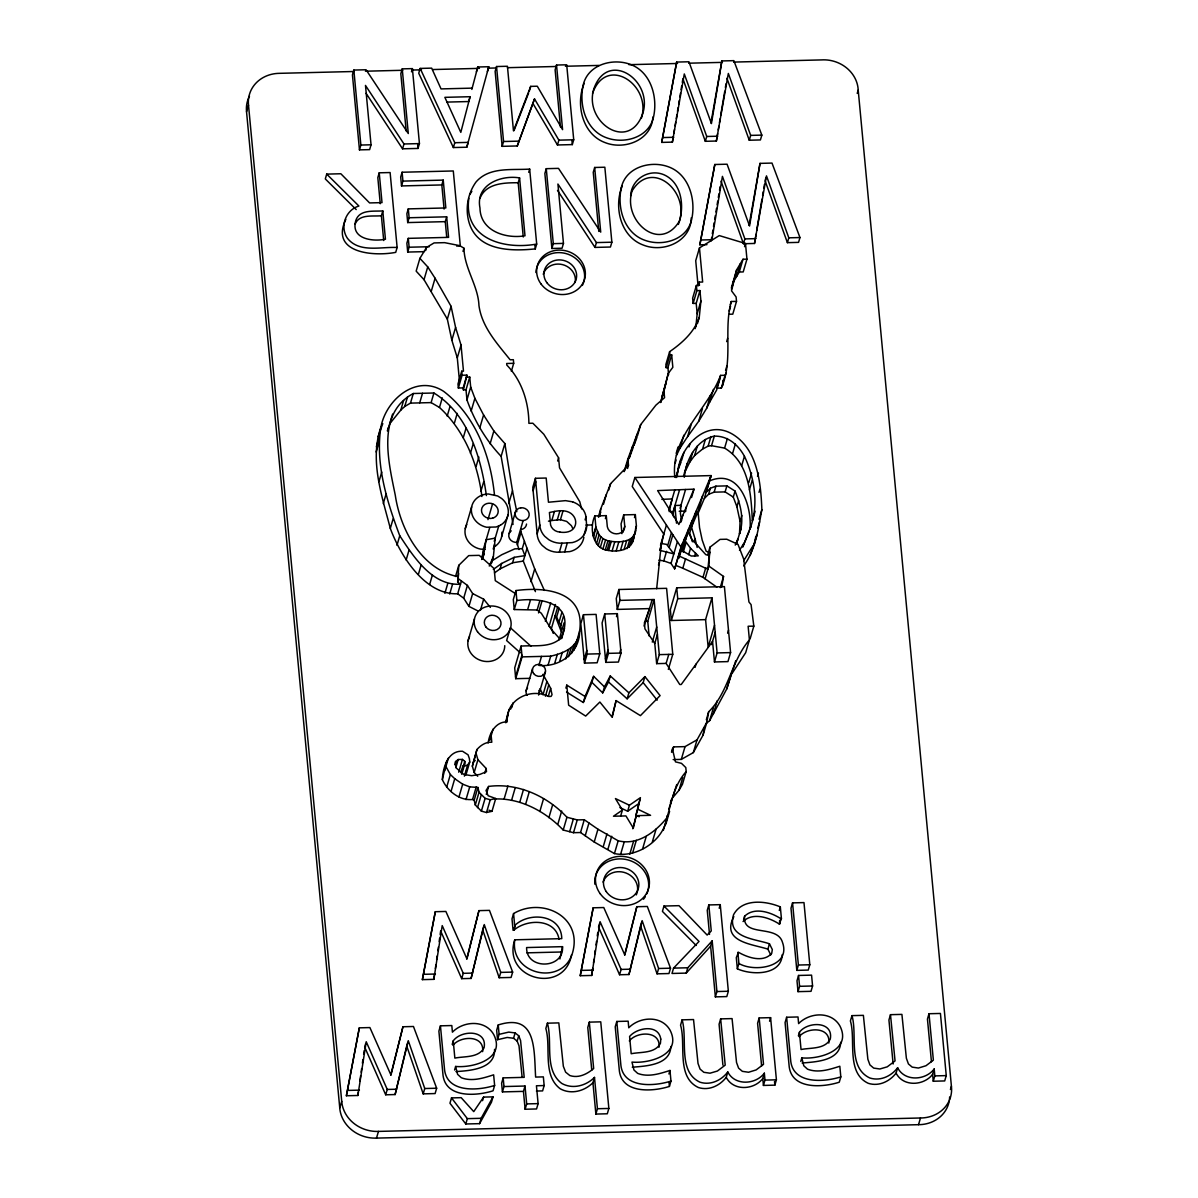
<?xml version="1.0" encoding="UTF-8"?>
<svg xmlns="http://www.w3.org/2000/svg" width="1198" height="1198" viewBox="0 0 1198 1198"><rect width="100%" height="100%" fill="white"/><g stroke="black" fill="none" stroke-linecap="round" stroke-linejoin="round"><path stroke-width="1.5" d="M494.46 494.924C490.551 455.899 475.711 415.886 443.679 391.372C416.5 373.596 385.951 399.638 380.889 427.177C375.169 463.911 386.969 501.633 399.758 535.746C413.43 556.576 432.164 586.002 460.496 584.205L457.681 582.123L458.684 573.408M457.681 582.123L458.804 565.306L468.703 555.617L479.23 555.348L494.145 568.631L495.283 580.671L515.979 593.968M782.279 954.551C781.351 975.591 751.805 975.382 737.354 968.823L736.306 957.636L738.462 952.29C747.896 957.651 763.156 962.967 771.707 953.413L772.321 949.55L769.46 943.799C754.755 938.693 726.542 937.989 733.58 914.673C742.416 898.186 765.657 900.761 780.332 906.901L781.425 918.656L779.254 924.002C769.101 917.503 752.853 911.992 743.059 921.547M468.837 198.299C463.222 239.286 504.747 249.903 536.689 244.063L529.666 169.083C511.621 170.326 489.323 166.597 476.04 181.976C467.579 193.702 464.974 209.276 469.242 223.113C478.017 251.161 511.426 251.325 535.281 248.899L536.689 244.063M726.392 372.818L725.06 375.274L720.597 375.393L716.868 388.167L721.331 388.062C733.49 360.912 723.382 329.839 731.259 301.507L736.515 301.372L736.096 296.954L731.529 290.815L736.62 269.894L743 259.247L746.953 259.157L745.485 243.494L719.264 235.587L699.467 247.911L695.724 260.685L698.075 285.843M494.549 1049.358C495.403 1069.02 470.065 1070.683 455.929 1071.581M670.85 1046.483C670.266 1065.187 645.992 1066.04 632.274 1067.223M840.697 1042.275C840.112 1060.979 815.823 1061.832 802.121 1063.015M478.361 611.175L468.912 606.368L463.686 598.191L457.696 593.789C424.736 594.987 400.372 555.572 390.308 528.408C381.952 496.002 369.418 460.332 380.889 427.177M486.388 495.583C481.072 457.741 468.403 414.134 433.916 393.004L413.295 393.513C376.037 413.535 388.616 462.114 395.31 495.388C400.342 529.516 421.501 569.454 457.756 576.597M741.847 515.454L740.079 521.459L739.495 533.859C744.512 519.752 740.499 504.433 735.048 491.06L726.872 485.879L715.91 486.163L710.354 488.275L706.086 492.423L711.148 475.591L634.88 477.493L632.245 486.508L663.797 534.098L660.008 550.391L673.83 553.865L666.627 544.386L661.371 543.533L660.008 550.391M541.526 656.399L538.89 665.414C559.616 667.541 579.832 652.805 579.637 630.942C585.373 591.198 545.449 586.616 515.949 590.554L513.313 599.584L514.241 609.542L537.123 610.007L541.331 613.286L551.35 629.384L559.915 638.968M709.635 552.233L707.868 569.245L678.847 555.902L681.258 550.182L691.261 556.022L698.284 555.857L690.542 548.31L685.196 540.852L692.13 520.666M705.068 578.829L708.812 566.055L709.95 547.187L720.058 539.385L726.737 539.22L737.998 544.386L743.673 559.032L748.93 601.965L751.071 604.616L753.841 626.12L750.098 638.893M674.788 477.148C670.506 436.192 707.344 410.405 720.597 375.393M722.664 385.591L723.098 380.215M482.629 1051.634C484.651 1035.102 460.856 1035.446 452.964 1045.27M658.975 1047.262C660.996 1030.729 637.201 1031.074 629.309 1040.912M828.821 1043.054C830.843 1026.521 807.033 1026.866 799.156 1036.704M491.39 563.419L493.396 556.546L495.193 538.112L486.193 539.759L482.914 558.493M656.669 588.697L660.952 547.201M695.888 326.455L697.176 313.786L700.92 301.012L699.946 290.56L696.877 290.65L693.133 303.423L696.203 303.349L699.946 290.56M697.386 323.685L699.258 317.29L700.92 301.012M677.319 476.699C677.409 449.535 704.828 417.099 733.101 434.545C757.825 449.924 760.82 483.468 761.868 509.674C758.229 528.962 755.713 549.642 743.644 565.875M599.943 516.128L600.737 508.865L610.606 483.648L628.486 465.288L627.887 458.864L640.735 424.556L655.89 405.164L664.576 397.661L663.977 391.237L668.259 373.432L672.842 367.307L671.674 354.848L669.922 354.893L666.178 367.681L667.93 367.636L671.674 354.848M632.065 191.051C622.466 220.372 659.559 253.362 679.251 221.375M641.319 118.422C652.176 85.268 606.473 54.015 592.531 93.444M679.446 220.851C689.149 191.53 651.937 158.585 632.274 190.617M482.045 558.762L483.378 549.343L489.757 527.539M633.293 539.085L636.408 525.967L635.344 514.601L623.694 514.885L624.757 526.251A8.85 7.937 16.3 0 1 620.819 532.796L618.857 533.559A8.85 7.937 16.3 0 1 607.311 526.686L606.278 515.634L594.852 515.919C589.131 527.899 592.636 549.223 608.629 550.481C619.576 552.577 634.775 548.954 633.772 534.982M781.425 918.656L780.826 918.671C770.658 912.157 754.411 906.661 744.632 916.215C742.086 937.749 776.963 923.987 782.444 942.227C791.354 966.846 754.89 972.776 738.911 963.491L737.863 952.305M753.841 626.12L748.136 626.255L749.409 639.912C731.094 661.086 728.848 692.189 708.677 711.762L706.805 722.349L697.056 739.81L685.046 746.624L673.635 746.893L672.452 748.99L675.462 761.853L681.482 763.351L685.795 767.544L686.184 771.557C674.474 784.54 671.569 801.387 667.061 817.635C655.411 831.996 637.785 845.743 618.183 840.786L597.952 829.226L584.265 819.731L577.256 819.911L566.939 817.261C547.411 796.266 517.746 782.549 488.634 786.427L486.029 790.485L488.14 795.742L495.717 798.542L491.989 811.316L486.508 812.529L481.371 811.121L475.306 804.996L474.168 800.234L472.566 799.485C459.658 800.893 447.393 791.009 442.347 779.628C442.901 767.813 447.752 750.442 462.518 751.251L468.059 754.815L469.421 758.708L469.736 762.003L465.992 774.777L465.693 771.482M442.347 779.628L446.869 760.505M407.754 1042.455L406.721 1046.019L423.194 1093.864L435.099 1093.564L436.656 1088.233L413.46 1026.491L402.947 1026.761L390.967 1075.085L369.897 1027.57L359.325 1027.839L346.387 1095.766L357.873 1095.481L358.367 1091.887M359.879 1081.135L360.628 1075.744M361.137 1072.165L361.646 1068.571M362.395 1063.195L362.904 1059.616M363.653 1054.225L364.162 1050.646M357.873 1095.481L366.229 1041.721L387.254 1089.446L385.696 1094.792L395.115 1094.553L408.278 1040.673L424.751 1088.518L423.194 1093.864M483.737 926.339L482.704 929.903L499.177 977.733L511.082 977.448L512.654 972.102L489.458 910.375L478.945 910.63L466.95 958.954L445.881 911.453L435.308 911.708L422.37 979.635L433.856 979.35L434.604 973.974M435.368 968.598L435.862 965.004M436.626 959.628L437.12 956.049M437.884 950.658L438.393 947.079M439.142 941.703L439.651 938.109M440.145 934.53L440.654 930.936L461.679 978.661L471.099 978.437L484.262 924.557L500.734 972.402L499.177 977.733M433.856 979.35L442.212 925.605L463.252 973.33L461.679 978.661M542.994 674.324L550.646 688.281L552.038 694.645L551.11 696.412L548.699 696.472C530.085 687.338 505.421 699.857 507.158 721.915C495.762 721.481 489.413 733.071 488.155 742.985M641.619 922.43L640.571 925.979L657.058 973.824L668.963 973.54L670.521 968.194L647.324 906.467L636.812 906.721L624.832 955.046L603.762 907.545L593.175 907.799L580.236 975.726L591.722 975.442L592.74 968.269M593.489 962.893L593.998 959.313M594.747 953.922L595.256 950.343M596.005 944.967L596.514 941.373M597.263 935.997L597.772 932.403M591.722 975.442L600.078 921.696L621.118 969.422L619.561 974.753L628.98 974.528L642.143 920.648L658.615 968.493L657.058 973.824M684.328 477.268C685.96 459.972 696.158 439.966 714.337 436.117C727.98 435.847 738.268 444.832 744.437 456.288C754.62 477.598 758.753 504.777 750.532 527.285M559.915 958.969L562.521 946.66L526.611 947.558C526.087 970.245 564.213 969.092 562.521 946.66M495.418 798.961C520.965 798.108 546.063 811.974 563.21 830.034L573.513 832.7L580.536 832.52L594.223 842.014L614.439 853.575C637.546 858.427 665.175 839.543 667.151 815.688M652.865 117.015C651.757 140.031 624.712 150.304 605.304 142.682C582.333 134.416 575.384 104.286 584.175 83.426M691.246 217.886C690.961 241.592 663.482 253.107 643.446 245.111C620.459 236.845 613.511 206.715 622.316 185.855M571.506 954.881C564.228 995.134 501.767 979.41 514.751 939.816L561.772 938.648C561.383 914.613 529.98 911.573 515.305 924.961L513.747 930.292C526.865 918.671 555.543 918.387 559.032 939.217M726.931 78.289L749.259 140.226L760.416 139.941L761.838 135.119L733.865 60.649L721.885 60.948L711.432 123.589L688.94 61.772L676.675 62.071L661.715 142.397L672.392 142.128L673.291 136.692M673.89 133.083L674.489 129.459M675.088 125.835L675.687 122.211M676.286 118.602L676.885 114.978M677.484 111.354L678.083 107.73M678.682 104.121L679.281 100.497M679.88 96.873L680.479 93.249M681.078 89.64L681.677 86.016M682.291 82.392L682.89 78.769L705.322 141.304L716.374 141.035L728.339 73.452L750.667 135.389L749.259 140.226M672.392 142.128L684.298 73.947L706.73 136.482L705.322 141.304M711.118 240.933L711.717 237.309M712.316 233.7L712.915 230.076M713.514 226.452L714.128 222.828M714.727 219.219L715.326 215.595M715.925 211.971L716.524 208.347M717.123 204.738L717.722 201.114M718.321 197.49L718.92 193.866M719.519 190.257L720.118 186.633M710.938 122.9L721.885 60.948M749.079 225.329L760.011 163.377L772.006 163.078L799.965 237.548L798.557 242.37L787.4 242.655L765.058 180.718L766.001 177.499M760.011 163.377L749.559 226.018L727.081 164.201L714.817 164.5L699.857 244.826L706.97 244.647M716.374 141.035L717.617 133.652M718.246 129.968L718.86 126.269M719.474 122.585L720.103 118.887M720.717 115.203L724.76 91.213M725.374 87.514L726.003 83.83M721.016 181.198L743.464 243.733L754.515 243.464L756.058 234.239M756.687 230.54L761.958 199.168M762.587 195.484L763.201 191.785M763.83 188.101L764.444 184.402M754.515 243.464L766.48 175.881L788.808 237.818L787.4 242.655M721.735 586.93L723.532 576.433L708.812 566.055M673.156 759.607L681.303 759.397L693.313 752.599L703.061 735.138L704.304 728.07M661.715 142.397L676.675 62.071M699.857 244.826L714.817 164.5M346.387 1095.766L359.325 1027.839M422.37 979.635L435.308 911.708M580.236 975.726L593.175 907.799M575.834 646.141L576.508 642.592M577.002 639.972L576.837 640.81L579.637 630.942M754.321 544.296L755.848 536.225M477.717 776.244L474.183 772.485L472.341 766.196L476.954 749.529C480.623 745.291 485.969 741.742 491.794 742.236L490.955 733.401M472.341 766.196L476.954 749.529M612.028 716.629L616.101 700.605L640.421 715.64L660.098 695.604L644.928 676.615L628.89 692.818L627.138 698.823L608.494 681.932L610.261 675.927L628.89 692.818M616.101 700.605L612.238 717.288L599.869 702.028L585.672 716.075L568.646 705.188L566.774 685.106L585.058 696.487L583.306 702.507L566.534 692.07M632.799 828.776L636.213 815.658L650.574 815.314L637.725 809.189L640.421 797.643L629.414 805.236L627.662 811.241L619.89 807.542M639.178 816.736L635.973 815.209L639.987 799.141M636.213 815.658L633.308 828.103L625.94 815.913L613.481 816.227L622.406 810.073L615.443 798.572L629.414 805.236M395.115 1094.553L406.721 1046.019M471.099 978.437L482.704 929.903M669.158 511.561L672.168 498.937L661.85 499.356M628.98 974.528L640.571 925.979M660.607 402.468L668.259 373.432M390.743 1075.04L402.947 1026.761M466.726 958.924L478.945 910.63M624.607 955.016L636.812 906.721M514.241 609.542L516.877 600.527C542.949 596.829 576.388 604.226 561.053 637.935C550.496 648.193 534.473 645.033 521.07 646.111L514.706 667.915L515.709 678.682L529.845 678.338M471.832 89.431L477.792 66.998L488.784 66.729L466.786 147.219L453.368 147.549L418.746 73.243L420.169 68.421L431.654 68.136L441.044 88.907L472.326 88.128M676.031 477.208L680.689 460.421M470.095 96.709L460.811 132.379L444.862 97.338L470.095 96.709L468.688 101.545L447.049 102.085M949.235 1100.977A33.409 29.965 16.3 0 1 918.522 1124.682L376.501 1138.1A33.619 30.16 16.3 0 1 339.753 1107.955L246.548 111.848L248.51 105.154A33.724 30.264 16.3 0 1 279.433 73.333L354.204 71.491M402.243 68.87L408.293 133.532L366.064 69.754L353.844 70.068L352.437 74.89L359.46 149.87L369.628 149.63L371.036 144.793L365.48 85.417L403.981 143.985L402.558 148.807L418.012 148.432L419.435 143.595L412.411 68.615L402.243 68.87L400.821 73.692L406.182 130.971M345.833 219.369C329.6 253.272 373.866 256.597 395.714 252.359L397.137 247.522L390.114 172.542L379.227 172.812L382.012 202.627L369.583 202.926L340.846 173.755L326.71 174.114L325.302 178.936L356.21 209.575M359.46 149.87L360.868 145.048L353.844 70.068M379.227 172.812L377.819 177.633L380.26 203.72M411.468 71.835L412.411 68.615M383.704 240.528L381.383 215.76L382.791 210.923C373.462 211.567 359.595 209.186 355.776 220.537C350.43 239.076 372.608 241.831 385.442 239.226L382.791 210.923M456.648 246.054L460.317 245.964L453.293 170.97L402.109 172.242L400.686 177.064L401.525 185.93L441.822 184.941L443.23 180.104L402.932 181.108L401.525 185.93M443.23 180.104L445.836 207.958L408.293 208.886L406.871 213.708L407.709 222.573L445.267 221.645L446.674 216.823L409.117 217.751L407.709 222.573M446.674 216.823L448.591 237.369L408.293 238.357L406.871 243.194L407.709 252.059L424.167 251.655M407.709 252.059L409.117 247.222L408.293 238.357M511.366 371.305L513.702 363.308L513.358 359.7L510.123 359.774C497.125 343.541 481.881 327.009 478.96 305.58C478.167 285.603 464.315 268.397 463.94 248.196L459.822 245.665L444.608 242.655L434.08 242.924L426.548 247.402L419.899 258.364L416.155 271.137L424.017 279.688L447.333 319.117L451.841 340.217L457.292 357.858L459.418 380.47M453.368 147.549L454.791 142.727L420.169 68.421M476.385 71.82L477.792 66.998M425.619 250.592L426.548 247.402M424.017 279.688L427.746 266.899L419.899 258.364M376.337 446.764L379.137 437.18M376.157 451.975L378.972 442.391M487.376 71.551L488.784 66.729M466.786 147.219L468.208 142.382L454.791 142.727M387.358 430.921L388.287 427.731M387.643 430.486L392.615 414.074M556.531 65.036L562.581 129.654L537.288 86.211L530.699 86.376L513.478 130.867L507.428 66.264L496.541 66.534L495.133 71.356L502.142 146.336L517.266 145.961L534.518 98.91L558.882 140.151L557.459 144.973L572.315 144.599L573.722 139.777L566.699 64.797L556.531 65.036L555.123 69.873L560.469 127.093M431.355 291.024L435.084 278.25L427.746 266.899M378.942 481.656L381.743 472.057M389.814 423.658L400.776 410.12L403.576 400.536M400.776 410.12L404.729 406.481L407.53 396.897M404.729 406.481L410.495 403.112L413.295 393.513M383.285 503.579L386.085 493.995M463.012 251.385L463.94 248.196M419.704 402.872L422.505 393.288M447.333 319.117L451.077 306.329L435.084 278.25M390.308 528.408L393.109 518.824M502.142 146.336L503.564 141.514L496.541 66.534M410.495 403.112L431.115 402.603L433.916 393.004M451.841 340.217L455.584 327.428L451.077 306.329M529.291 91.213L530.699 86.376M396.957 545.33L399.758 535.746M481.91 496.526C477.762 463.386 464.33 430.352 439.486 407.47L442.287 397.886M517.266 145.961L534.518 98.91M457.292 357.858L461.035 345.069L455.584 327.428M447.183 416.125L449.984 406.541M406.137 559.975L408.952 550.391M461.035 345.069L463.476 371.17L461.724 371.215L457.98 384.004L458.355 388.017L463.192 387.897L466.921 375.124L462.099 375.229L458.355 388.017M523.256 236.994L518.18 182.74L519.588 177.918C500.689 174.683 475.321 184.956 479.964 207.973C480.308 231.034 505.691 239.076 524.994 235.781L519.588 177.918M467.115 377.13L469.736 377.056L466.007 389.844L463.371 389.904L466.921 375.124M454.431 422.969L457.232 413.37M528.737 172.302L529.666 169.083M513.058 524.454L501.123 456.333C485.879 440.28 474.363 420.708 466.95 399.877L470.679 387.104L469.736 377.056M418.416 574.291L421.217 564.707M463.252 437.779L466.052 428.195M471.143 411.094L474.887 398.305L470.679 387.104M594.672 167.48L600.722 232.127L558.493 168.364L546.273 168.678L544.865 173.5L551.889 248.48L562.057 248.226L563.464 243.404L557.909 184.028L596.409 242.595L594.987 247.417L610.441 247.028L611.864 242.206L604.84 167.226L594.672 167.48L593.25 172.302L598.79 231.424M429.633 584.504L432.433 574.92M470.44 453.233L473.255 443.649M479.844 427.761L483.588 414.987L474.887 398.305M476.07 466.606L478.871 457.022M444.877 593.324L447.693 583.74M465.258 528.707L471.638 506.904M490.117 443.739L493.861 430.966L483.588 414.987M449.699 593.983L452.515 584.399M455.525 576.493L458.804 565.306M480.892 491.345L483.692 481.761M551.889 248.48L553.296 243.658L546.273 168.678M457.696 593.789L461.425 581M501.123 456.333L504.867 443.56L493.861 430.966M463.686 598.191L467.415 585.403L458.609 578.934M487.96 519.633L492.573 503.849M482.405 555.752L485.205 546.168M468.912 606.368L472.656 593.579L467.415 585.403M494.265 541.316L498.772 525.907M493.202 549.028L494.594 544.236M468.074 640.75L474.453 618.947M508.746 503.549L512.489 490.776L504.867 443.56M501.663 536.554L508.042 514.751M480.398 610.381L483.678 599.21L472.656 593.579M339.753 1107.955L341.715 1101.262L248.51 105.154M509.135 533.484L515.514 511.681M494.519 572.884L500.075 568.885L501.677 563.434L514.167 557.34L524.889 555.632L522.283 548.669L524.439 541.331M444.623 770.913L448.351 758.124M365.704 1043.503L364.671 1047.052L385.696 1094.792M519.004 549.553L516.757 542.335L523.137 520.531M572.719 501.857L565.501 500.644L548.459 502.232L546.183 478.032L535.431 478.287L532.796 487.316L537.153 533.904A19.527 17.521 16.3 0 0 542.11 545.345L546.243 548.759A20.426 18.329 16.3 0 0 559.331 552.218L569.694 551.619A20.785 18.659 16.3 0 0 578.394 547.201L580.057 545.509A20.052 18 16.3 0 0 583.86 537.198M517.296 544.985L521.04 532.212L520.801 529.561A7.098 6.364 16.3 0 0 526.536 524.05M533.125 490.701L535.761 481.686M446.629 787.311L450.373 774.537L446.075 766.84M500.075 568.885L512.579 562.79L514.167 557.34M454.656 764.728L455.584 761.539L458.19 759.517L462.443 759.412L464.779 761.374L465.034 764.01L462.757 766.346L460.901 772.74M455.854 767.514L458.19 759.517M451.017 791.504L454.746 778.715L450.373 774.537M458.714 772.201L462.443 759.412M535.431 591.632L523.286 561.083L527.03 548.31M461.515 772.56L464.779 761.374M461.739 774.312L464.075 766.316L467.654 764.968L469.736 762.003M464.39 776.154L467.654 764.968M458.954 796.984L462.683 784.196L454.746 778.715M557.654 461.005L558.582 457.801L543.802 434.23L532.84 423.223L528.887 423.328C528.752 402.243 521.774 380.44 506.829 365.091L506.679 363.488L513.702 363.308M537.153 533.904L539.804 524.889L535.431 478.287M465.992 799.65L469.736 786.861L477.912 787.46L479.05 792.222L485.115 798.332L490.252 799.755L495.717 798.542M474.183 772.485L477.927 759.697L476.07 753.407M530.969 581.734L534.697 568.945L521.04 532.212M548.459 521.175L551.814 520.486L554.449 511.456C561.203 510.078 569.709 510.063 573.902 516.533A11.995 10.767 16.3 0 1 575.369 524.964C573.572 531.807 565.92 533.08 559.885 532.107M527.779 609.213L530.414 600.183M472.566 799.485L476.31 786.712M489.817 740.289L493.082 729.103M474.168 800.234L477.912 787.46M376.501 1138.1L378.448 1131.406A33.619 30.16 16.3 0 1 341.715 1101.262M557.25 519.992L559.885 510.977M475.306 804.996L479.05 792.222M484.771 773.279L486.178 768.487L477.927 759.697M551.814 520.486L560.424 519.722L563.075 510.692M515.544 676.975L521.924 655.171M477.523 807.617L481.267 794.828M515.709 678.682L522.088 656.878L521.07 646.111M537.123 610.007L539.759 600.977M509.3 709.351L505.556 722.124L507.054 719.908M505.826 722.798L508.162 714.802M538.531 612.912L541.96 601.171M510.603 709.201L511.531 706.011M481.371 811.121L485.115 798.332M486.298 794.424L488.634 786.427M511.741 707.599L513.148 702.807M559.331 552.218L561.967 543.203L572.33 542.589A20.725 18.599 16.3 0 0 582.692 536.494A20.052 18 16.3 0 0 586.676 525.877L585.972 516.862L585.088 519.872M486.508 812.529L490.252 799.755M564.617 552.188L567.253 543.158M545.36 621.298L550.766 602.849M526.102 690.782L532.481 668.978M555.453 604.496L549.073 626.299L551.394 628.531L553.266 633.383M551.394 628.531L557.774 606.727M556.591 617.165L555.123 615.742L561.398 631.915L560.784 625.401L556.591 617.165L559.241 608.135M504.193 798.737L507.922 785.963M440.445 1025.832L438.887 1031.164L442.871 1073.678C444.503 1098.326 475.98 1096.26 493.067 1090.794L494.624 1085.448L493.636 1074.831C483.393 1078.095 471.937 1081.854 461.32 1077.736L457.591 1074.351L455.629 1066.445C473.51 1068.152 505.915 1058.733 493.771 1034.623C485.325 1019.558 463.491 1020.786 452.425 1032.167L451.811 1025.548L440.445 1025.832L444.428 1068.346C446.06 1092.995 477.538 1090.929 494.624 1085.448M584.025 534.907L586.661 525.877M559.286 621.268L561.922 612.253M539.1 693.582L545.479 671.779M548.055 665.189L550.706 656.175C561.967 653.584 574.366 649.031 578.484 637.126M560.784 625.401L563.434 616.371M511.546 800.399L515.275 787.61M546.722 682.006L542.994 694.78L540.013 688.64M559.062 639.897L564.033 622.885M561.278 638.489L562.161 635.479M561.712 638.534L564.543 628.276M554.719 663.273L557.37 654.258M545.449 696.218L548.714 685.031M598.401 516.862L600.737 508.865M593.25 535.985L595.885 526.97L594.852 515.919M593.594 537.303L595.885 526.97M603.448 504.358L606.248 494.774M548.31 696.278L550.646 688.281M608.734 490.042L610.606 483.648M559.676 661.326L562.311 652.311M594.942 540.313L597.577 531.283M519.752 802.256L523.496 789.467M596.484 543.727L599.12 534.712L596.23 528.273M605.394 518.644L606.278 515.634M452.2 1044.401L453.233 1040.852C461.35 1029.771 487.601 1029.531 484.082 1047.711C478.676 1058.044 464.584 1056.112 454.851 1058.104L453.233 1040.852M598.206 545.719L600.842 536.704L599.12 534.712M565.785 658.93L568.421 649.9M600.288 547.621L602.923 538.591L600.842 536.704M568.511 656.714L571.146 647.699M525.593 804.382L529.321 791.593M627.887 458.864L624.143 471.638L628.426 460.227M571.461 653.449L574.097 644.419M583.456 614.709L580.805 623.724L584.489 663.093L597.143 662.779L599.779 653.764L596.095 614.394L583.456 614.709L587.14 654.078L584.489 663.093M632.769 445.806L629.04 458.594L633.368 447.034M602.923 548.924L605.559 539.894L602.923 538.591M573.947 650.08L576.582 641.065M633.832 445.431L637.111 434.245M627.557 468.478L628.486 465.288M637.471 435.743L640.735 424.556M605.289 549.882L607.925 540.852C617.958 542.724 633.832 543.128 635.928 530.055M565.89 688.116L566.774 685.106M454.596 1070.009L455.629 1066.445M607.101 550.211L609.737 541.182M608.629 550.481L611.265 541.466M451.511 1097.907L449.954 1103.238L465.782 1123.979L479.574 1123.649L491.465 1102.205L493.022 1096.874L483.603 1097.098L473.749 1111.624L461.17 1097.668L451.511 1097.907L467.34 1118.647L465.782 1123.979M699.258 317.29C694.436 332.041 682.051 343.092 669.622 351.688L665.878 364.462L666.178 367.681M612.133 550.855L614.769 541.84M623.694 514.885L621.058 523.9L621.972 533.649M584.175 659.604L586.795 650.394M539.819 811.495L543.548 798.722M616.221 550.766L618.857 541.736M662.105 396.283L665.833 383.495M660.712 402.423L663.977 391.237M623.005 532.271L624.757 526.251M699.467 247.911L702.657 282.039L699.153 282.129L699.452 285.349L696.382 285.423L692.639 298.197L693.133 303.423M514.751 939.816C509.554 975.232 563.045 986.463 572.554 952.784C582.887 916.65 542.08 896.673 513.568 913.565L512.01 918.911L513.073 930.322M620.534 550.211L623.17 541.182M698.209 285.334L699.153 282.129M604.72 613.975L602.085 623.005L605.769 662.374L618.408 662.06L621.043 653.045L617.359 613.661L604.72 613.975L608.404 653.359L605.769 662.374M624.083 549.538L626.719 540.508M513.747 930.292L515.305 924.961M634.476 517.611L635.344 514.601M627.123 548.594L629.759 539.579M548.879 817.665L552.622 804.876M629.145 547.261L631.795 538.231M630.418 545.3L633.053 536.285M635.539 528.977L636.408 525.967M632.289 542.409L634.925 533.38M591.872 682.336L593.639 676.316L604.466 686.873L602.714 692.893L591.872 682.336L583.306 702.507M668.349 669.397L672.767 654.303L666.597 588.323L618.902 589.491L616.266 598.521L617.284 609.408L649.571 608.599L644.389 622.825L644.958 628.845L654.767 643.476L656.654 663.647L666.133 663.422L679.79 684.537L681.228 684.507L712.555 641.409L714.472 661.955L727.95 661.61L730.585 652.596L724.416 586.616L676.72 587.799L670.341 609.602L671.359 620.489L705.577 619.636L711.956 597.832L677.739 598.686L671.359 620.489M695.139 328.656L696.068 325.467M617.284 609.408L619.92 600.378L618.902 589.491M616.491 616.671L617.359 613.661M536.419 1091.049L542.604 1090.899L544.162 1085.568L543.353 1076.882L535.626 1077.077C533.934 1049.673 536.779 1012.699 498.233 1024.949L496.661 1030.295L497.544 1039.699L507.203 1037.453L513.553 1038.262L517.162 1041.107L519.019 1045.854L522.118 1077.152M605.439 658.885L608.09 649.855M557.954 823.82L561.682 811.046M497.544 1039.699L499.102 1034.353L498.233 1024.949M482.554 1100.663L483.603 1097.098M563.21 830.034L566.939 817.261M479.574 1123.649L481.132 1118.303L493.022 1096.874M676.181 453.398L678.053 447.004M675.163 463.207L676.106 460.017M619.845 652.551L620.729 649.541M676.481 455.345L680.105 447.947L683.833 435.174M569.649 831.697L573.378 818.908M743.464 243.733L744.871 238.911L722.424 176.376L711.941 239.72L701.264 239.989M680.105 447.947L687.622 436.566L691.351 423.778M732.727 283.087L736.62 269.894M676.031 477.613L677.903 471.218M731.439 289.182L734.254 279.598M681.632 460.287L683.968 452.29M744.557 246.683L745.485 243.494M573.513 832.7L577.256 819.911M513.553 1038.262L515.11 1032.931L508.761 1032.107L499.102 1034.353M736.59 276.498L740.334 263.71M668.888 510.123L674.803 489.922M515.11 1032.931L518.734 1035.776L520.576 1040.523L524.2 1077.361L503.175 1077.871L501.618 1083.217L502.426 1091.902L523.451 1091.378L525.024 1086.032L503.984 1086.556L502.426 1091.902M731.394 287.715L732.891 282.683L739.271 272.036L743 259.247M730.316 304.696L731.259 301.507M689.03 446.929L689.973 443.739M660.517 545.285L666.432 525.083M729.178 311.031L730.57 306.239M661.371 543.533L662.314 540.328M517.162 1041.107L518.734 1035.776M687.622 436.566L698.719 421.247L702.447 408.458M673.561 516.682L673.216 511.531L679.595 489.727M683.459 476.46L687.323 463.192M746.953 259.157L743.209 271.931L739.271 272.036M673.231 513.103L674.983 505.511L680.958 505.286L680.389 513.358L681.587 520.651M658.496 565.082L659.439 561.892M580.536 832.52L584.265 819.731M736.515 301.372L732.772 314.161L729.268 314.25M684.522 472.776L689.823 462.039L692.624 452.455M698.719 421.247L706.67 408.263L710.414 395.475M726.662 341.61L727.605 338.42M667.885 544.88L671.464 532.661M706.67 408.263L709.635 402.169L713.379 389.38M644.105 626.12L652.206 599.584M658.855 560.2L663.782 560.889L666.582 551.305M689.823 462.039L694.585 455.539L697.386 445.956M680.075 508.281L685.57 489.488M669.308 547.022L672.872 534.802M585.208 835.77L588.952 822.981M649.136 635.988L647.759 621.343L654.138 599.539L619.92 600.378M720.387 377.25L716.644 390.039L709.635 402.169M680.734 522.373L682.785 515.35M694.585 455.539L702.567 449.07L705.367 439.471M725.569 370.437L726.976 365.645M684.971 511.935L686.499 506.679M721.331 388.062L725.06 375.274M682.411 543.682L674.624 568.855L671.03 563.449L677.409 541.646M691.546 497.544L694.001 489.158L657.612 490.596L678.877 524.484L694.001 489.158M702.567 449.07L708.138 446.135L710.938 436.551M652.296 642.098L656.699 627.003M594.223 842.014L597.952 829.226M674.624 568.855L680.988 547.052L711.148 475.591M708.138 446.135L711.537 445.701L714.337 436.117M678.922 558.163L684.837 537.962M627.138 698.823L643.176 682.635L644.928 676.615M654.767 643.476L657.403 634.446M682.396 550.436L688.76 528.632M683.264 552.203L686.065 542.604M696.113 511.232L689.734 533.035L692.384 541.766M547.396 1023.182L545.839 1028.513C551.275 1047.351 542.155 1075.22 560.245 1088.787C571.087 1094.837 584.459 1091.183 592.935 1082.737L594.493 1077.406C586.017 1085.852 572.644 1089.491 561.802 1083.456C543.712 1069.889 552.832 1042.02 547.396 1023.182L558.822 1022.897L563.33 1066.265L565.621 1072.15L569.829 1075.534C578.589 1078.47 587.08 1074.097 593.669 1068.556L589.326 1022.134L600.752 1021.849L608.854 1108.45L607.296 1113.781L595.87 1114.065L592.935 1082.737M697.161 514.511L702.657 495.717M716.853 587.14L702.971 577.346L682.8 568.256L685.6 558.672M544.162 1085.568L536.434 1085.762L538.112 1103.628L536.554 1108.959L525.128 1109.243L526.686 1103.897L525.024 1086.032M697.625 514.331L704.334 498.443L710.714 476.639M603.253 846.642L606.997 833.868M656.654 663.647L659.289 654.632L654.138 599.539M688.67 554.704L690.542 548.31M694.316 542.245L695.199 539.235L691.501 527.015L698.045 511.501L699.557 527.719L702.193 540.058L706.191 551.32L710.055 552.338L707.973 553.94L709.95 547.187M704.334 498.443L708.587 494.28L710.354 488.275M755.129 511.232L752.329 520.816C751.161 495.148 749.499 462.742 724.595 448.112L727.411 438.528M607.97 849.068L611.714 836.279M694.555 556.336L695.499 553.147M708.587 494.28L714.158 492.168L715.91 486.163M620.639 816.093L622.406 810.073M666.133 663.422L668.784 654.393M614.439 853.575L618.183 840.786M732.577 453.548L735.377 443.949M714.158 492.168L725.119 491.899L726.872 485.879M599.569 923.463L598.521 927.027L619.561 974.753M620.579 854.429L624.308 841.655M702.971 577.346L705.772 567.762M635.973 815.209L637.725 809.189M741.637 465.872L744.437 456.288M740.079 521.459L736.905 506.739L733.281 497.08L735.048 491.06M629.789 854.204L633.517 841.415M632.559 853.141L636.303 840.352M857.214 93.399L858.202 90.06A32.765 29.411 16.3 0 0 821.469 59.915L733.625 62.086M736.905 506.739L738.672 500.719M589.326 1022.134L587.769 1027.48L591.752 1070.173M748.765 482.659L751.565 473.075M695.065 667.376L695.993 664.171M642.472 849.322L646.216 836.533M671.509 752.179L672.452 748.99M672.243 751.7L673.635 746.893M720.253 587.619L723.532 576.433M749.439 489.892L752.239 480.308M736.5 543.787L737.818 539.28L735.228 545.105M757.51 476.31L758.439 473.12M714.517 625.296L708.153 647.1L705.577 619.636M652.356 841.865L656.1 829.076M711.612 644.599L715.191 632.379M709.965 480.712C739.975 468.388 752.044 506.724 750.023 529.366L751.071 525.802L742.715 547.037L749.364 530.969M759.008 492.378L759.951 489.188M681.303 759.397L685.046 746.624M670.461 802.72L671.389 799.53M663.318 830.409L667.061 817.635M668.843 808.979L676.735 784.525M665.878 824.134L669.607 811.36M714.472 661.955L717.108 652.925L711.956 597.832M672.991 797.314L679.041 790.231L682.77 777.442M759.068 519.258L761.868 509.674M686.184 771.557L682.441 784.331L679.041 790.231M757.69 528.198L759.562 521.804M750.143 555.498L757.121 534.712M727.605 633.218L728.489 630.208M693.313 752.599L697.056 739.81M616.79 1021.46L615.233 1026.791L619.216 1069.32C620.849 1093.954 652.326 1091.902 669.412 1086.421L670.97 1081.09L669.981 1070.458C659.739 1073.722 648.283 1077.496 637.665 1073.378L633.937 1069.979L631.975 1062.087C649.855 1063.779 682.261 1054.36 670.116 1030.265C661.67 1015.185 639.837 1016.428 628.77 1027.794L628.156 1021.175L616.79 1021.46L620.774 1063.974C622.406 1088.623 653.883 1086.556 670.97 1081.09M706.341 719.743L708.677 711.762M703.061 735.138L706.805 722.349M706.116 723.547L709.665 720.597L713.394 707.808M595.87 1114.065L597.428 1108.734L594.493 1077.406M713.454 713.559L717.198 700.785M709.665 720.597L726.752 688.94L731.529 673.141M663.977 906.047L699.018 941.448L673.561 968.119L672.003 973.465L686.214 973.105L687.787 967.774L712.181 940.834L710.624 946.18L715.371 996.871L726.782 996.586L728.354 991.255L720.253 904.655L708.827 904.939L711.253 930.936L707.134 935.054L678.981 905.673L663.977 906.047L662.419 911.393L696.158 945.462M726.752 688.94L735.767 660.712M749.409 639.912L745.68 652.685L732.038 673.501M708.827 904.939L707.254 910.285L709.516 934.41M759.173 1017.926L763.515 1064.348L756.118 1069.934L748.54 1072.255L742.356 1071.341L738.597 1068.137L736.53 1062.476L732.068 1018.6L720.642 1018.884L725.209 1065.127L717.392 1071.042L710.01 1073.198L703.84 1072.3L700.066 1069.095L698.015 1063.435L693.537 1019.558L682.111 1019.842L680.554 1025.174C686.229 1044.282 675.927 1076.882 698.389 1087.514C708.961 1090.929 719.758 1085.732 726.243 1077.316L727.8 1071.985C734.838 1085.897 755.504 1084.804 764.339 1073.198L764.983 1080.102L763.426 1085.433L774.851 1085.148L776.409 1079.817L770.599 1017.656L759.173 1017.926L757.6 1023.272L761.599 1065.965M668.933 1074.007L669.981 1070.458M719.204 908.219L720.253 904.655M715.371 996.871L716.928 991.54L712.181 940.834M743.584 919.779L744.632 916.215M720.642 1018.884L719.085 1024.23L722.903 1065.127M737.354 968.823L738.911 963.491M770.763 954.896L767.903 949.13L769.46 943.799M779.284 910.465L780.332 906.901M779.254 924.002L780.826 918.671M792.552 902.873L790.994 908.204L796.82 970.365L808.246 970.08L809.803 964.749L803.978 902.588L792.552 902.873L798.377 965.034L796.82 970.365M769.55 1021.205L770.599 1017.656M763.426 1085.433L762.782 1078.529L764.339 1073.198M798.557 975.457L796.999 980.788L798.018 991.645L811.016 991.33L812.573 985.984L811.57 975.142L798.557 975.457L799.575 986.313L798.018 991.645M786.637 1017.252L785.079 1022.583L789.048 1065.112C790.695 1089.746 822.157 1087.694 839.259 1082.213L840.816 1076.882L839.828 1066.25C829.585 1069.514 818.129 1073.288 807.512 1069.17L803.783 1065.771L801.821 1057.879C819.702 1059.571 852.107 1050.152 839.963 1026.057C831.517 1010.992 809.683 1012.22 798.617 1023.601L798.003 1016.967L786.637 1017.252L790.62 1059.766C792.252 1084.415 823.73 1082.348 840.816 1076.882M798.392 1035.836L799.425 1032.272C807.542 1021.19 833.793 1020.951 830.274 1039.13C824.868 1049.478 810.776 1047.531 801.043 1049.523L799.425 1032.272M800.788 1061.428L801.821 1057.879M929.004 1013.733L933.362 1060.14L925.964 1065.741L918.387 1068.047L912.202 1067.133L908.428 1063.944L906.377 1058.268L901.914 1014.392L890.488 1014.676L895.056 1060.919L887.239 1066.834L879.856 1068.99L873.671 1068.092L869.913 1064.887L867.861 1059.227L863.384 1015.35L851.958 1015.634L850.4 1020.966C856.076 1040.074 845.773 1072.674 868.236 1083.306C878.808 1086.721 889.605 1081.524 896.089 1073.109L897.646 1067.777C904.685 1081.689 925.35 1080.596 934.185 1068.99L934.829 1075.894L933.272 1081.225L944.698 1080.94L946.255 1075.609L940.43 1013.448L929.004 1013.733L927.447 1019.064L931.445 1061.757M890.488 1014.676L888.931 1020.022L893.139 1064.004M933.272 1081.225L932.628 1074.321L934.185 1068.99M918.522 1124.682L920.483 1117.989A33.409 29.965 16.3 0 0 951.407 1086.167L858.202 90.06M950.433 1089.506L951.407 1086.167M678.368 224.415C684.792 207.658 682.291 182.905 664.021 174.788C648.927 168.304 631.286 179.221 630.657 195.873M736.545 543.652L741.248 527.839M378.089 436.761L382.776 423.613M633.967 445.416L637.007 437.33M514.047 130.567L528.618 92.92M598.835 516.952L600.677 512.25M677.888 470.005L681.153 461.889M585.058 696.487L593.639 676.316M489.248 566.04L493.396 556.546M490.117 565.441L492.198 560.694L501.737 554.734L514.841 548.849L522.283 548.669M481.656 559.496L484.321 553.701M604.466 686.873L610.261 675.927M602.714 692.893L608.494 681.932M733.835 916.62C720.687 941.898 752.119 944.024 767.903 949.13M480.039 198.104C486.163 183.069 504.403 182.725 518.18 182.74M355.117 224.086C359.31 213.813 372.608 216.613 381.383 215.76M470.005 194.286L471.862 191.291M739.495 550.316L743.763 543.473M743.673 560.739L752.943 545.914M686.214 973.105L710.624 946.18M727.8 1071.985C721.316 1080.401 710.519 1085.583 699.946 1082.183C677.499 1071.551 687.802 1038.936 682.111 1019.842M897.646 1067.777C891.162 1076.193 880.365 1081.375 869.793 1077.975C847.33 1067.343 857.633 1034.728 851.958 1015.634M473.225 762.302L475.262 760.326M762.782 1078.529C753.946 1090.135 733.281 1091.228 726.243 1077.316M932.628 1074.321C923.793 1085.927 903.127 1087.02 896.089 1073.109M493.321 569.424L501.677 563.434M627.662 811.241L638.669 803.663M554.449 511.456L549.418 512.504L550.586 524.994A9.659 8.671 16.3 0 0 559.885 532.077M512.579 562.79L523.286 561.083M670.026 511.666L673.216 511.531M679.191 511.291L685.945 511.022M365.42 71.206L402.798 70.278M412.142 70.053L421.486 69.813M432.703 69.544L479.425 68.376M488.769 68.151L496.257 67.972M507.458 67.687L556.052 66.489M565.411 66.249L599.045 65.426M628.95 64.677L677.544 63.479M688.76 63.195L722.409 62.371M360.868 145.048L371.036 144.793M403.981 143.985L419.435 143.595M503.564 141.514L518.674 141.139M558.882 140.151L573.722 139.777M663.138 137.56L673.8 137.291M706.73 136.482L717.797 136.213M750.667 135.389L761.838 135.119M397.137 247.522C380.934 246.548 359.265 253.227 347.405 238.252C339.618 226.856 345.563 209.935 358.906 206.026L326.71 174.114M409.117 247.222L429.228 246.728M553.296 243.658L563.464 243.404M596.409 242.595L611.864 242.206M744.871 238.911L755.923 238.642M788.808 237.818L799.965 237.548M585.837 525.098L592.216 524.949M645.842 621.388L647.759 621.343M608.404 653.359L621.043 653.045M587.14 654.078L599.779 653.764M522.088 656.878L550.706 656.175M717.108 652.925L730.585 652.596M659.289 654.632L672.767 654.303M462.757 766.346L464.075 766.316M526.85 952.844L560.964 952.006M423.927 974.303L435.413 974.019M463.252 973.33L472.671 973.09M500.734 972.402L512.654 972.102M581.809 970.395L593.295 970.11M621.118 969.422L630.537 969.182M658.615 968.493L670.521 968.194M673.561 968.119L687.787 967.774M798.377 965.034L809.803 964.749M799.575 986.313L812.573 985.984M716.928 991.54L728.354 991.255M347.944 1090.42L359.43 1090.135M387.254 1089.446L396.673 1089.222M424.751 1088.518L436.656 1088.233M764.983 1080.102L776.409 1079.817M934.829 1075.894L946.255 1075.609M526.686 1103.897L538.112 1103.628M597.428 1108.734L608.854 1108.45M467.34 1118.647L481.132 1118.303M378.448 1131.406L920.483 1117.989M516.757 542.335L515.23 542.335A7.098 6.364 16.3 0 1 511.202 530.849M485.04 549.508L480.218 549.043A18.629 16.712 16.3 0 1 466.726 524.589M560.424 519.722L566.639 521.385L571.266 525.563A11.995 10.767 16.3 0 1 572.569 528.258M711.537 445.701L724.595 448.112M708.707 555.438L705.802 554.659L691.95 539.37L688.551 532.885M663.782 560.889L671.03 563.449M488.949 810.192L491.989 811.316M462.683 784.196L469.736 786.861M605.559 539.894L607.925 540.852M676.046 565.486L682.8 568.256M431.115 402.603L439.486 407.47M725.119 491.899L733.281 497.08M530.909 646.156L510.378 627.767L506.634 640.556L520.321 652.805M483.678 599.21L490.386 607.386M643.176 682.635L657.163 700.156M634.88 477.493L680.988 547.052M557.519 190.407L594.987 247.417M366.094 93.339L402.558 148.807M533.095 103.732L557.459 144.973M534.697 568.945L544.371 590.419M581.659 508.955L579.787 501.767L559.526 467.849L558.582 457.801M695.199 539.235L697.176 547.456M512.489 490.776L516.802 511.666M779.554 920.633L779.868 923.987M774.507 1081.495L774.851 1085.148M696.382 285.423L696.877 290.65M696.203 303.349L697.176 313.786M669.622 351.688L669.922 354.893M667.93 367.636L668.604 374.749M674.983 507.083L676.496 523.197M676.72 587.799L677.739 598.686M669.083 1082.872L669.412 1086.421M571.97 140.945L572.315 144.599M534.937 245.246L535.281 248.899M515.949 590.554L516.877 600.527M466.007 389.844L466.95 399.877M513.568 913.565L514.631 924.976M461.724 371.215L462.099 375.229M463.192 387.897L463.371 389.904M441.822 184.941L444.084 209.066M445.267 221.645L446.704 237.054M523.451 1091.378L525.128 1109.243M486.178 768.487L486.478 771.692L479.799 774.417L471.653 775.705L463.791 774.402L456.183 767.963L455.584 761.539M417.668 144.763L418.012 148.432M503.175 1077.871L503.984 1086.556M408.293 208.886L409.117 217.751M402.109 172.242L402.932 181.108M246.548 111.848A33.724 30.264 16.3 0 1 249.469 96.154M949.64 1096.934A33.409 29.965 16.3 0 1 949.445 1099.629M543.248 274.282A16.487 14.795 16.3 0 1 562.611 264.638A16.487 14.795 16.3 0 1 575.16 282.473M535.925 272.53A24.559 22.028 16.3 0 1 566.1 253.602A24.559 22.028 16.3 0 1 582.333 285.438M645.348 896.628A27.195 24.394 16.3 0 1 643.431 899.249M594.837 884.184A27.195 24.394 16.3 0 1 625.581 859.385A27.195 24.394 16.3 0 1 646.83 893.813M603.058 882.102A17.835 15.993 16.3 0 1 625.985 873.013A17.835 15.993 16.3 0 1 636.288 894.891M504.762 645.677A18.629 16.712 16.3 0 1 482.24 660.892A18.629 16.712 16.3 0 1 469.541 636.632M501.887 532.182A18.629 16.712 16.3 0 1 494.04 547.007M539.789 524.889A19.527 17.521 16.3 0 0 544.746 536.33L548.879 539.744A20.426 18.329 16.3 0 0 561.967 543.188M572.704 501.902A19.348 17.356 16.3 0 1 586.017 516.862M527.195 695.334A6.649 5.975 16.3 0 1 527.554 688.041M538.815 690.467A6.649 5.975 16.3 0 1 538.576 695.05M660.772 1039.115L660.427 1043.338C655.021 1053.686 640.93 1051.739 631.196 1053.731L629.594 1036.48C637.156 1027.48 658.586 1023.841 660.772 1039.115M593.938 88.622C583.112 121.807 628.965 153.119 642.727 113.585C653.584 80.446 607.88 49.178 593.938 88.622M583.126 85.432C578.814 105.244 585.912 130.597 606.727 137.845C624.577 144.419 649.256 137.381 653.554 116.85C657.957 96.963 650.799 71.536 629.923 64.243C612.043 57.818 587.379 64.887 583.126 85.432M621.268 187.861C616.94 207.673 624.038 233.026 644.853 240.274C662.704 246.848 687.397 239.81 691.695 219.279C696.083 199.392 688.94 173.965 668.065 166.672C650.17 160.247 625.506 167.316 621.268 187.861M500.42 525.203L496.137 527L486.598 527.24A18.629 16.712 16.3 0 1 471.368 509.075A18.629 16.712 16.3 0 1 488.26 493.965L497.679 495.987L501.752 498.578A18.629 16.712 16.3 0 1 500.42 525.203M520.86 507.787L519.108 508.207A7.098 6.364 16.3 0 0 521.609 520.531L523.451 520.546A7.098 6.364 16.3 0 0 529.082 513.358A7.098 6.364 16.3 0 0 520.86 507.787M492.692 518.15L490.551 518.464A8.431 7.562 16.3 0 1 481.491 510.034A8.431 7.562 16.3 0 1 491.3 503.4L493.381 504.118A8.431 7.562 16.3 0 1 498.188 511.621A8.431 7.562 16.3 0 1 492.692 518.15M546.842 282.653A16.487 14.795 16.3 0 0 575.085 281.964A16.487 14.795 16.3 0 0 558.867 259.906A16.487 14.795 16.3 0 0 546.842 282.653M541.017 283.956A24.559 22.028 16.3 0 0 583.067 282.908A24.559 22.028 16.3 0 0 558.927 250.083A24.559 22.028 16.3 0 0 541.017 283.956M600.318 893.873A27.195 24.394 16.3 0 0 646.875 892.72A27.195 24.394 16.3 0 0 620.145 856.36A27.195 24.394 16.3 0 0 600.318 893.873M606.233 891.552A17.835 15.993 16.3 0 0 636.857 891.971A17.835 15.993 16.3 0 0 620.384 867.532A17.835 15.993 16.3 0 0 606.233 891.552M477.493 631.69A18.629 16.712 16.3 0 0 509.39 630.912A18.629 16.712 16.3 0 0 491.075 605.993A18.629 16.712 16.3 0 0 477.493 631.69M485.789 626.854A8.431 7.562 16.3 0 0 500.225 626.509A8.431 7.562 16.3 0 0 491.944 615.233A8.431 7.562 16.3 0 0 485.789 626.854M533.559 673.531A6.649 5.975 16.3 0 0 544.955 673.246A6.649 5.975 16.3 0 0 538.411 664.351A6.649 5.975 16.3 0 0 533.559 673.531"/></g></svg>
